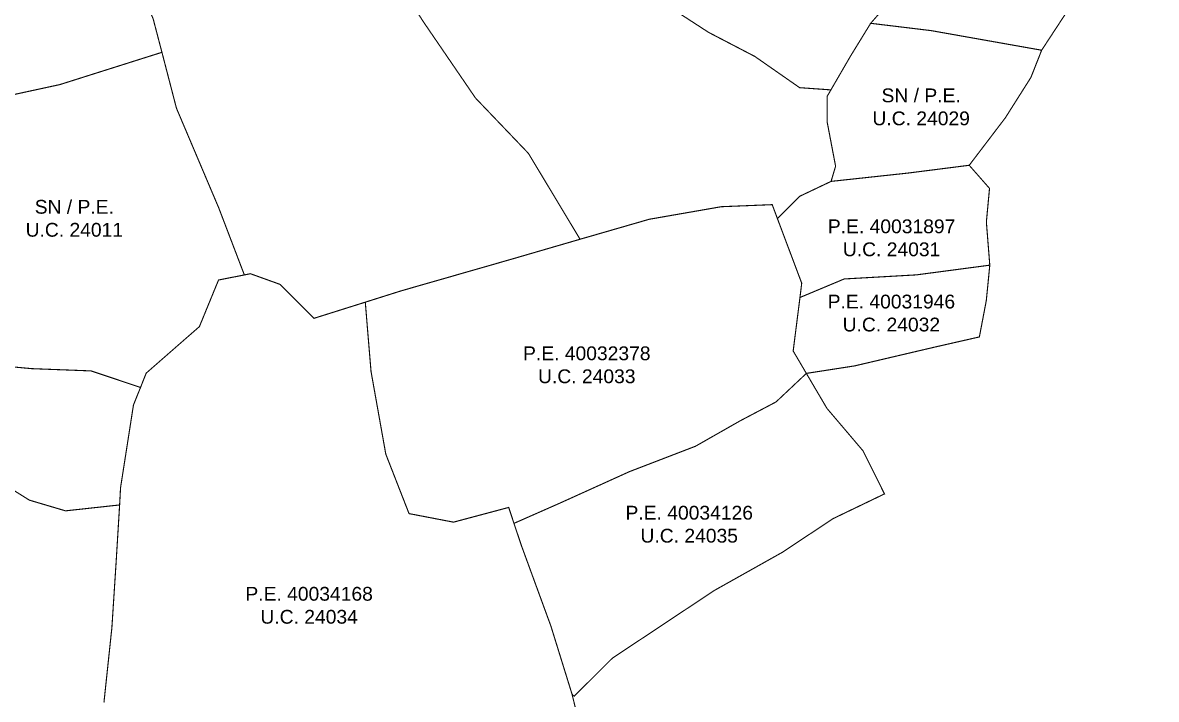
# Model space of a CAD drawing. Header units: metres. Extents: x 561401 to 594056, y 8460144 to 8508504.
# Drawn here: x 587380.6 to 587586.1, y 8503633.2 to 8503755.9 of the extents above; entities that cross this region are included whole.
import ezdxf

# ---------------------------------------------------------------- set-up
doc = ezdxf.new("R2010")
doc.units = ezdxf.units.M
for name, color, linetype in [('1.2. AFECTADOS BASE GRAFICA GORE', 76, 'Continuous'), ('1.2. AFECTADOS BASE GRAFICA SUNARP', 150, 'Continuous'), ('1.2. BASE GRAFICA GORE', 76, 'Continuous'), ('1.2. BASE GRAFICA SUNARP', 150, 'Continuous'), ('1.3 ETIQUETA P.E. Y U.C.', 1, 'Continuous')]:
    doc.layers.add(name, color=color, linetype=linetype)
doc.styles.add('Arial', font='arial.ttf', dxfattribs={"height": 1})

msp = doc.modelspace()

# ---------------------------------------------------------------- linework, layer by layer
at = {"layer": '1.2. AFECTADOS BASE GRAFICA GORE', "color": 64, "linetype": 'Continuous', "lineweight": -3, "const_width": 0.2}
msp.add_lwpolyline([(587443.92, 8503770.33), (587453.51, 8503755.7), (587462.71, 8503742.24), (587472.3, 8503732.21), (587481.66, 8503716.64), (587494.19, 8503720.26), (587507.27, 8503722.54), (587516.49, 8503722.91), (587517.43, 8503720.39), (587521.5, 8503724.44), (587527.16, 8503727.13), (587527.98, 8503729.88), (587526.44, 8503737.95), (587526.47, 8503742.58), (587527.13, 8503743.72), (587521.46, 8503744.12), (587513.34, 8503749.78), (587504.95, 8503754.15), (587491.91, 8503762.62)], dxfattribs=at)
at = {"layer": '1.2. AFECTADOS BASE GRAFICA SUNARP', "color": 64, "linetype": 'Continuous', "lineweight": -3, "const_width": 0.2}
msp.add_lwpolyline([(587405.87, 8503750.53), (587404.29, 8503756.56), (587398.93, 8503769.64), (587392.44, 8503783.11), (587388.99, 8503795.8), (587387.67, 8503806.13), (587383.89, 8503804.88), (587376.87, 8503799.6), (587356.56, 8503787.56), (587330.3, 8503769.47), (587287.4, 8503737.17), (587269.22, 8503721.49), (587280.84, 8503722.95), (587295.46, 8503727.93), (587302.52, 8503730.21), (587310.85, 8503732.89), (587325.45, 8503735.94), (587343.53, 8503742.07), (587356.22, 8503740.5), (587363.63, 8503739.85), (587365.07, 8503739.72), (587375.05, 8503742.01), (587387.37, 8503744.68), (587405.87, 8503750.53)], close=True, dxfattribs=at)
msp.add_lwpolyline([(587404.29, 8503756.56), (587405.87, 8503750.53), (587405.87, 8503750.53), (587408.5, 8503740.4), (587416.17, 8503722.32), (587420.81, 8503710.17), (587421.91, 8503710.39), (587427.27, 8503708.46), (587433.42, 8503702.3), (587442.73, 8503705.23), (587449.18, 8503707.27), (587469.19, 8503713.01), (587481.66, 8503716.64), (587472.3, 8503732.21), (587462.71, 8503742.24), (587453.51, 8503755.7), (587443.92, 8503770.33)], dxfattribs=at)
at = {"layer": '1.2. BASE GRAFICA GORE', "color": 64, "linetype": 'Continuous', "lineweight": -3, "const_width": 0.2}
for points in [[(587527.16, 8503727.13), (587541.12, 8503728.64), (587552.2, 8503730.05), (587558.75, 8503738.66), (587563.38, 8503745.97), (587565.33, 8503750.91), (587545.32, 8503754.46), (587534.34, 8503755.79), (587530.7, 8503749.87), (587527.13, 8503743.72), (587526.47, 8503742.58), (587526.44, 8503737.95), (587527.98, 8503729.88), (587527.16, 8503727.13)], [(587356.06, 8503700.45), (587363.44, 8503697.06), (587373.83, 8503693.96), (587382.27, 8503693.18), (587393.03, 8503692.77), (587401.99, 8503689.77), (587403.02, 8503692.37), (587412.66, 8503700.8), (587416.13, 8503709.25), (587420.81, 8503710.17), (587416.17, 8503722.32), (587408.5, 8503740.4), (587405.87, 8503750.53), (587387.37, 8503744.68), (587375.05, 8503742.01), (587365.07, 8503739.72), (587363.63, 8503739.85), (587361.94, 8503723.96), (587359.63, 8503712.43), (587358.84, 8503702.82), (587356.06, 8503700.45)]]:
    msp.add_lwpolyline(points, close=True, dxfattribs=at)
msp.add_lwpolyline([(587395.36, 8503632.66), (587396.8, 8503646.25), (587397.57, 8503658.16), (587398.2, 8503668.47), (587388.39, 8503667.4), (587381.84, 8503669.34), (587372.63, 8503675.12), (587368, 8503674.74), (587358.79, 8503677.45), (587343.82, 8503682.86), (587332.67, 8503685.19), (587325.76, 8503690.2), (587323.3, 8503689.75), (587306.13, 8503686.68), (587298.46, 8503684.86), (587282.69, 8503683.35), (587265.76, 8503680.69), (587256.78, 8503679.13), (587256.78, 8503679.13), (587255.77, 8503673.79), (587258.06, 8503668.79), (587261.49, 8503653.79), (587263.01, 8503639.18), (587267.21, 8503623.04)], dxfattribs=at)
at = {"layer": '1.2. BASE GRAFICA SUNARP', "color": 64, "linetype": 'Continuous', "lineweight": -3, "const_width": 0.2}
for points in [[(587489.21, 8503767.24), (587491.91, 8503762.62), (587504.95, 8503754.15), (587513.34, 8503749.78), (587521.46, 8503744.12), (587527.13, 8503743.72), (587530.7, 8503749.87), (587534.34, 8503755.79), (587536.63, 8503758.42), (587525.99, 8503766.52), (587524.2, 8503767.56), (587517.13, 8503773.17), (587509.61, 8503779.89), (587507.75, 8503781.17), (587496.92, 8503774.14), (587489.21, 8503767.24)], [(587534.34, 8503755.79), (587545.32, 8503754.46), (587565.33, 8503750.91), (587571.61, 8503760.49), (587577.25, 8503768.23), (587580.87, 8503772.25), (587584.39, 8503776.23), (587585.9, 8503779.09), (587577.66, 8503775.54), (587569.96, 8503775.55), (587564.58, 8503778.25), (587556.13, 8503774.81), (587549, 8503775.69), (587545.34, 8503769.06), (587541.5, 8503764.07), (587536.63, 8503758.42), (587534.34, 8503755.79)], [(587517.43, 8503720.39), (587521.84, 8503708.67), (587521.52, 8503706.08), (587529.54, 8503709.44), (587542.62, 8503710.18), (587555.93, 8503711.94), (587555.31, 8503719.77), (587555.88, 8503725.86), (587552.2, 8503730.05), (587541.12, 8503728.64), (587527.16, 8503727.13), (587521.5, 8503724.44), (587517.43, 8503720.39)], [(587442.73, 8503705.23), (587443.77, 8503692.68), (587446.45, 8503677.67), (587450.66, 8503666.9), (587458.72, 8503665.35), (587468.73, 8503668.02), (587469.68, 8503665.13), (587477.94, 8503668.77), (587490.64, 8503674.52), (587502.58, 8503679.11), (587510.66, 8503683.71), (587517.19, 8503687.15), (587522.68, 8503692.32), (587520.29, 8503696.38), (587521.52, 8503706.08), (587521.84, 8503708.67), (587517.43, 8503720.39), (587516.49, 8503722.91), (587507.27, 8503722.54), (587494.19, 8503720.26), (587481.66, 8503716.64), (587469.19, 8503713.01), (587449.18, 8503707.27), (587442.73, 8503705.23)], [(587521.52, 8503706.08), (587520.29, 8503696.38), (587522.68, 8503692.32), (587531.43, 8503693.68), (587546.05, 8503697.11), (587554.04, 8503698.93), (587555.3, 8503705.54), (587555.93, 8503711.94), (587542.62, 8503710.18), (587529.54, 8503709.44), (587521.52, 8503706.08)], [(587325.76, 8503690.2), (587332.67, 8503685.19), (587343.82, 8503682.86), (587358.79, 8503677.45), (587368, 8503674.74), (587372.63, 8503675.12), (587381.84, 8503669.34), (587388.39, 8503667.4), (587398.2, 8503668.47), (587398.37, 8503671.62), (587400.71, 8503686.6), (587401.99, 8503689.77), (587393.03, 8503692.77), (587382.27, 8503693.18), (587373.83, 8503693.96), (587363.44, 8503697.06), (587356.06, 8503700.45), (587347.32, 8503706.69), (587340.01, 8503708.62), (587331.17, 8503708.64), (587328.08, 8503702.88), (587325.76, 8503690.2)], [(587469.68, 8503665.13), (587471.03, 8503661.1), (587476.38, 8503646.49), (587480.2, 8503634.18), (587480.58, 8503633.78), (587487.52, 8503640.69), (587505.99, 8503652.96), (587518.3, 8503659.87), (587527.53, 8503665.99), (587536.84, 8503670.47), (587532.95, 8503678.28), (587526.41, 8503685.98), (587522.68, 8503692.32), (587517.19, 8503687.15), (587510.66, 8503683.71), (587502.58, 8503679.11), (587490.64, 8503674.52), (587477.94, 8503668.77), (587469.68, 8503665.13)]]:
    msp.add_lwpolyline(points, close=True, dxfattribs=at)
msp.add_lwpolyline([(587482.09, 8503626.48), (587480.2, 8503634.18), (587476.38, 8503646.49), (587471.03, 8503661.1), (587469.68, 8503665.13), (587468.73, 8503668.02), (587458.72, 8503665.35), (587450.66, 8503666.9), (587446.45, 8503677.67), (587443.77, 8503692.68), (587442.73, 8503705.23), (587433.42, 8503702.3), (587427.27, 8503708.46), (587421.91, 8503710.39), (587420.81, 8503710.17), (587416.13, 8503709.25), (587412.66, 8503700.8), (587403.02, 8503692.37), (587401.99, 8503689.77), (587400.71, 8503686.6), (587398.37, 8503671.62), (587398.2, 8503668.47), (587397.57, 8503658.16), (587396.8, 8503646.25), (587395.36, 8503632.66)], dxfattribs=at)

# ---------------------------------------------------------------- texts
at = {"layer": '1.3 ETIQUETA P.E. Y U.C.', "color": 1, "char_height": 2.5, "attachment_point": 5, "style": 'Arial'}
for s, insert in [('SN / P.E.\\PU.C. 24029', (587543.49, 8503740.62)), ('SN / P.E.\\PU.C. 24011', (587389.99, 8503720.42)), ('P.E. 40031897\\PU.C. 24031', (587538.13, 8503716.88)), ('P.E. 40031946\\PU.C. 24032', (587538.09, 8503703.24)), ('P.E. 40032378\\PU.C. 24033', (587482.88, 8503693.86)), ('P.E. 40034126\\PU.C. 24035', (587501.45, 8503664.96)), ('P.E. 40034168\\PU.C. 24034', (587432.55, 8503650.26))]:
    msp.add_mtext(s, dxfattribs=dict(at, insert=insert))

doc.saveas('drawing.dxf')
